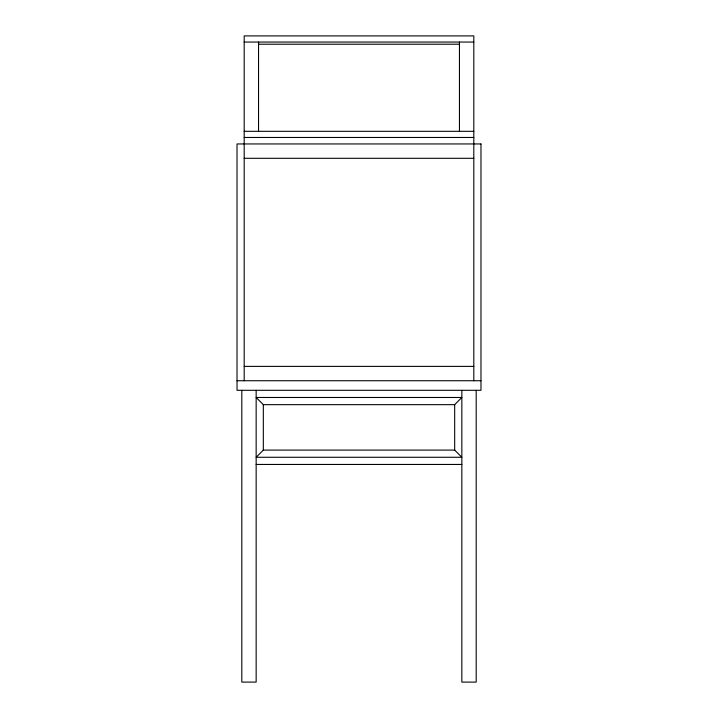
<?xml version="1.0" encoding="UTF-8"?>
<svg xmlns="http://www.w3.org/2000/svg" width="718" height="718" viewBox="0 0 718 718"><rect width="100%" height="100%" fill="white"/><g stroke="black" fill="none" stroke-linecap="round" stroke-linejoin="round"><path stroke-width="1.08" d="M263.326 450.096L256.155 457.276L461.845 457.276L454.673 450.096L263.326 450.096L263.326 404.656L256.155 397.476L461.845 397.476L454.673 404.656L263.326 404.656M244.192 42.057L473.808 42.057M258.543 44.22L459.457 44.22M244.192 131.313L473.808 131.313M244.192 137.47L473.808 137.47M244.192 158.301L473.808 158.301M244.192 366.386L473.808 366.386M237.021 380.737L480.979 380.737M256.155 464.447L461.845 464.447M476.196 390.305L476.196 682.1L461.845 682.1L461.845 390.305M473.808 380.737L473.808 35.9L244.192 35.9L244.192 380.737M459.457 42.057L459.457 131.313M454.673 404.656L454.673 450.096M258.543 42.057L258.543 131.313M256.155 390.305L256.155 682.1L241.804 682.1L241.804 390.305M480.979 143.95L237.021 143.95L237.021 390.305L480.979 390.305L480.979 143.95"/></g></svg>
